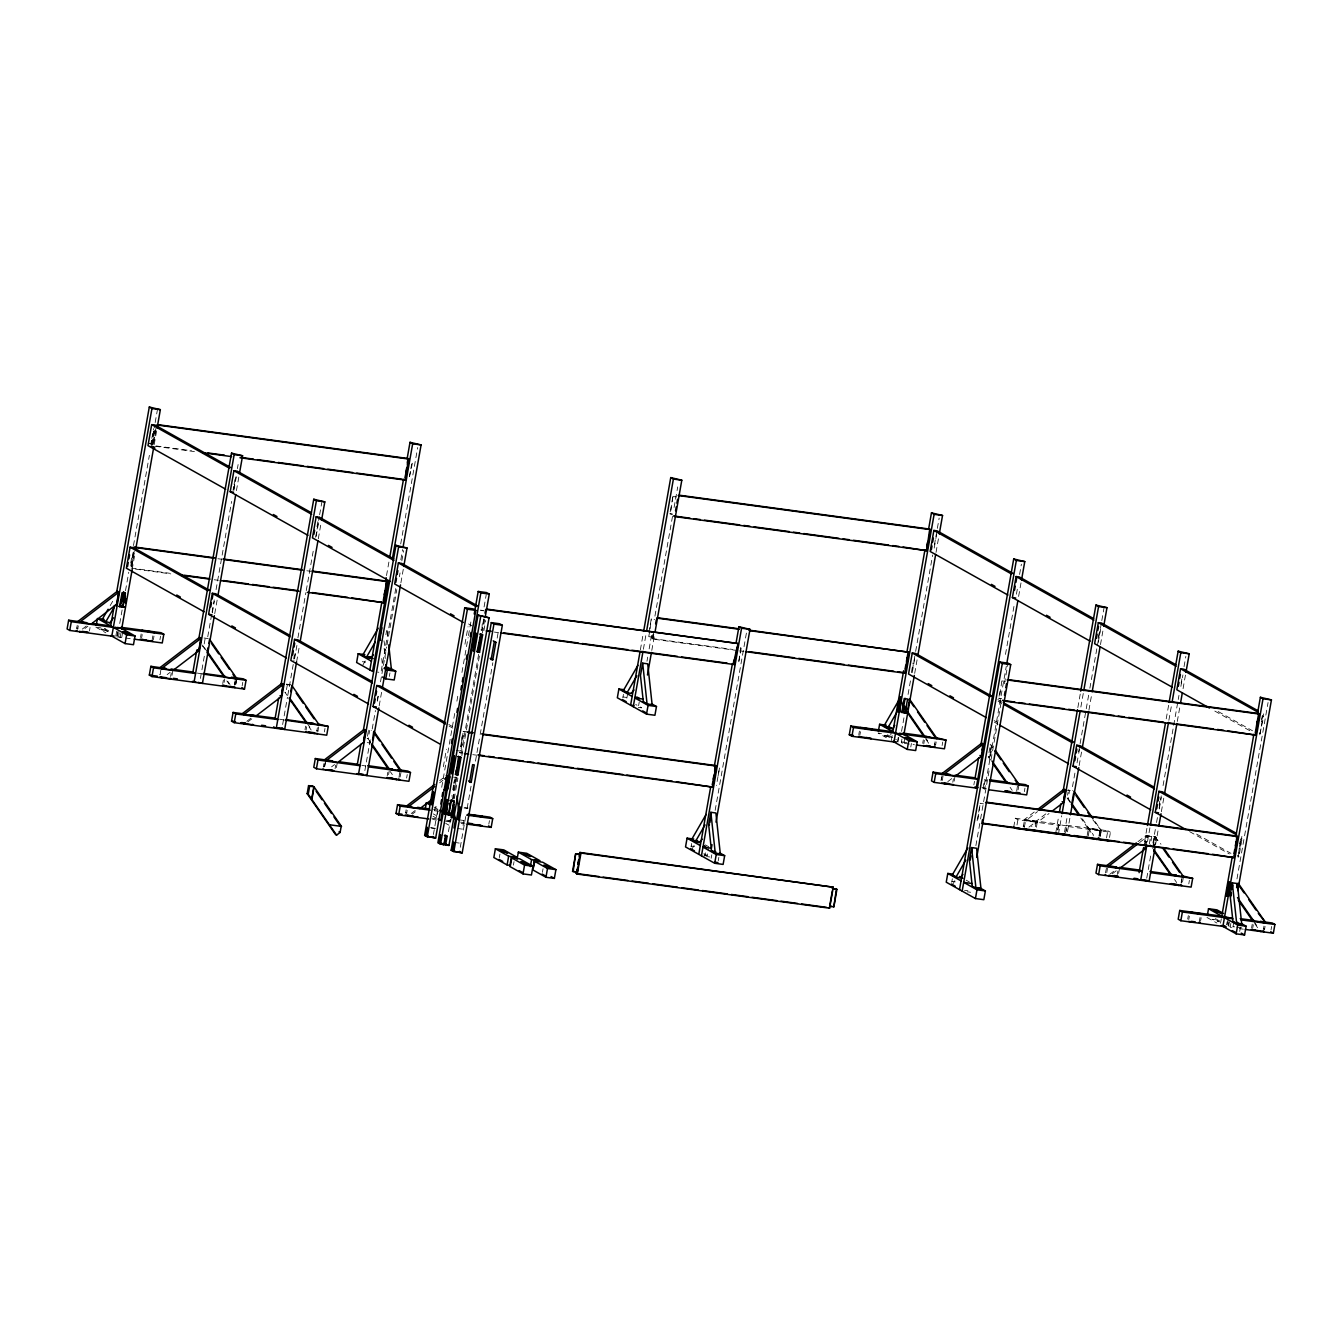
<?xml version="1.0" encoding="UTF-8"?>
<svg xmlns="http://www.w3.org/2000/svg" width="1342" height="1342" viewBox="0 0 1342 1342"><rect width="100%" height="100%" fill="white"/><g stroke="black" fill="none" stroke-linecap="round" stroke-linejoin="round"><path stroke-width="0.75" stroke-dasharray="5 3.75" d="M76.611 628.811L77.232 625.305M77.668 629.398L78.289 625.892M89.444 630.992L90.065 627.486M115.798 636.242L117.022 629.23M117.157 635.085L117.777 631.579M150.807 444.219L151.495 440.327M151.847 438.381L153.558 428.652M118.281 631.696L117.559 635.789L114.204 635.336M119.74 623.493L122.256 609.134M125.511 590.681L128.765 572.229M133.479 545.573L149.381 455.341M151.193 445.074L154.8 424.575M155.169 422.529L157.702 408.169M130.744 562.919L132.086 555.286M151.68 444.168L154.38 428.886M130.744 566.039L133.764 548.844M152.015 445.393L154.699 430.111M118.616 636.393L119.237 632.887M133.378 552.736L131.499 566.643L134.25 551.092M155.857 428.517L153.122 444.085L154.984 430.161M134.15 553.273L131.466 568.555L130.392 567.951L169.696 573.269M153.407 444.068L156.108 428.786M120.931 633.189L120.21 637.282L119.153 636.695M132.153 569.612L135.039 553.206M154.213 444.521L156.729 430.161M121.837 636.846L122.776 631.596M140.541 637.45L141.145 633.944M141.598 638.037L142.218 634.548M151.998 640.788L152.921 635.538M153.374 639.631L153.994 636.142M159.933 639.731L160.537 636.225M160.822 670.245L160.168 674.607L159.111 674.003M170.619 676.502L171.239 672.996M171.994 675.345L172.917 670.094M204.94 649.31L202.659 646.039L203.363 642.013M207.138 651.541L203.716 646.626L205.141 638.591M233.038 490.333L233.726 486.441M234.062 484.496L235.437 476.712M200.411 678.398L204.487 655.248M207.742 636.796L211.717 614.233M212.086 612.187L214.25 599.874M216.062 589.624L231.612 501.438M233.776 489.142L235.957 476.829M237.4 468.626L238.121 464.533M212.304 612.858L214.317 601.384M233.911 490.283L236.259 476.913M214.737 613.663L217.27 599.304M236.427 490.618L238.96 476.276M222.755 683.564L223.376 680.058M224.131 682.407L224.751 678.901M234.548 684.219L235.269 680.092M234.531 685.158L235.152 681.652M235.605 684.806L236.343 680.679M235.907 684.001L236.829 678.733M242.147 685.846L242.768 682.34M287.356 684.705L285.947 692.74L284.89 692.137L287.154 695.424M293.663 659.006L294.334 655.114M316.98 526.701L318.004 520.864M282.642 724.512L287.44 697.253M287.809 695.206L293.948 660.331M294.317 658.285L295.76 650.082M297.924 637.785L305.875 592.661M306.244 590.614L313.843 547.553M315.638 537.286L316.729 531.147M317.098 529.083L319.262 516.787M319.631 514.741L321.795 502.428M294.519 658.956L297.219 643.674M316.142 536.381L318.826 521.099M296.599 661.824L299.501 645.418M318.306 538.779L321.191 522.373M304.986 729.662L305.607 726.156M306.043 730.266L306.664 726.76M316.762 731.256L317.383 727.75M317.819 731.843L319.06 724.848M324.378 731.944L324.999 728.438M323.288 767.121L323.908 763.615M324.663 765.963L325.284 762.457M325.351 762.692L324.613 766.819L323.556 766.215M335.064 768.714L335.685 765.208M336.439 767.557L337.362 762.306M386.513 575.601L389.046 561.241M409.444 476.544L410.484 470.707M410.82 468.761L412.195 460.977M412.38 463.225L409.109 478.49M400.704 543.929L417.697 447.54M367.473 736.238L368.53 730.216L371.315 730.585M385.892 634.749L386.613 630.623M370.442 742.126L368.178 738.838L369.587 730.803L368.53 730.216M395.773 588.484L380.943 672.56L377.572 672.107M400.839 559.765L402.634 549.515M364.856 770.61L370.744 737.211M372.204 729.008L375.458 710.539M377.253 700.289L377.991 696.196M380.507 681.837L381.598 675.68M381.967 673.634L383.04 667.477M383.409 665.431L386.664 646.978M387.016 644.915L396.779 589.557M401.845 560.839L403.657 550.589M377.421 701.245L378.427 695.508M399.379 576.758L400.05 572.95M379.182 705.875L381.715 691.516M400.889 582.831L403.422 568.488M389.331 676.418L389.952 672.912M387.217 775.777L387.838 772.271M388.593 774.619L389.197 771.113M398.993 777.37L399.731 772.304M400.067 777.018L401.292 770.945M406.609 778.058L407.23 774.552M405.519 813.235L406.14 809.729M406.576 813.822L407.196 810.316M434.607 810.3L435.227 806.81L438.599 807.263M443.346 766.768L446.433 749.255M464.953 644.194L468.039 626.697M433.399 834.472L437.727 809.863M441.703 787.301L454.72 713.474M456.901 701.178L457.974 695.022M461.95 672.459L468.106 637.601M468.459 635.554L471.361 619.148M437.358 814.258L437.978 810.753M484.076 606.953L486.24 594.64M453.579 784.902L452.522 790.908L453.579 791.495L456.045 777.488L454.988 776.901L453.932 782.889M461.329 740.918L462.671 733.286M453.613 785.758L453.764 798.004M453.982 783.694L455.072 777.504L456.179 787.72M460.574 746.89L462.285 737.161M482.181 624.315L482.03 628.509L483.741 618.779M456.213 750.513L460.407 751.067L462.973 733.269M484.009 618.947L481.979 630.404L480.922 629.817L485.049 630.371M445.762 821.254L449.117 821.707L449.838 817.613M453.093 799.144L457.085 776.599M461.061 754.036L478.775 653.554M482.382 633.038L484.915 618.696M448.463 831.654L450.627 819.358M454.25 798.842L457.857 778.343M461.849 755.781L479.916 653.235M483.892 630.69L485.703 620.423M450.744 821.27L451.684 816.02M463.929 820.398L462.386 829.138L455.659 828.232M460.272 847.288L465.708 816.54M467.15 808.337L471.126 785.775M475.471 761.166L479.799 736.557M480.168 734.51L492.816 662.73M497.161 638.121L498.251 631.965M488.823 824.156L489.444 820.667M499.325 857.588L499.945 854.082M513.432 865.137L514.036 861.648M542.42 872.3L543.04 868.794M622.822 697.857L623.443 694.351M626.848 698.175L627.771 692.925M640.369 649.847L643.254 633.441M643.388 649.276L645.921 634.917M648.907 632.434L649.931 626.597M650.283 624.667L651.306 618.83L654.644 619.501M670.178 511.822L671.554 504.038M671.889 502.093L672.929 496.255L675.731 496.641M653.638 633.307L652.967 637.198L648.756 636.628L649.78 630.79M650.132 628.844L651.306 618.83M671.05 510.161L672.929 496.255M638.607 705.624L639.228 702.118M646.978 661.237L647.7 657.127M649.142 648.924L651.675 634.565M654.93 616.112L672.644 515.63M674.087 507.427L675.177 501.271M675.546 499.224L677.71 486.928M737.714 650.568L652.917 639.094L651.86 638.507L652.531 634.682M652.917 639.094L653.923 633.374M651.793 650.417L654.326 636.058M691.013 847.003L691.633 843.497M718.121 775.76L719.144 769.922M740.767 647.347L738.553 663.216L741.64 645.703M704.802 856.297L705.422 852.807M703.829 855.039L707.2 855.491L708.425 848.496M715.152 810.383L746.605 631.965M711.159 858.31L711.78 854.804M718.238 860.843L718.859 857.337M858.796 734.628L859.417 731.122M859.853 735.215L860.474 731.726M890.316 737.412L883.254 734.879L890.316 737.412L891.558 730.4M891.34 740.482L892.413 734.326M897.446 741.757L898.217 737.379M897.966 742.059L898.737 737.681M911.386 672.61L913.097 662.881M901.556 731.373L904.089 717.014M908.064 694.451L910.95 678.045M912.392 669.843L915.294 653.437M915.647 651.39L932.656 555.001M934.451 544.751L935.542 538.595M935.911 536.548L936.984 530.392M937.353 528.345L939.165 518.096M912.258 672.56L914.942 657.278M934.2 548.09L935.542 540.44M935.877 538.545L936.565 534.72M901.958 739.006L901.338 742.512L902.394 743.116L899.039 742.646M914.69 673.382L917.223 659.023M936.028 552.384L938.914 535.978M904.022 742.68L904.944 737.429M910.799 746.957L911.403 743.468M922.709 743.267L923.33 739.778M923.782 743.871L924.386 740.365M934.183 746.622L935.106 741.371M935.559 745.464L936.162 741.958M942.101 745.565L942.721 742.059M941.027 780.725L941.648 777.236M941.279 779.836L942.017 775.71M942.352 780.423L943.007 776.079M952.803 782.319L953.407 778.83M954.162 781.161L955.101 775.911M951.73 882.281L952.35 878.775M973.873 784.835L974.493 781.329M1005.477 654.426L1014.518 603.162M1019.584 574.46L1021.379 564.194M1016.431 594.187L1017.773 586.555M977.127 820.75L980.214 803.254L983.552 803.925M988.987 752.644L990.48 744.391M999.085 696.246L1000.109 690.409M983.032 788.324L983.954 783.074M977.999 819.106L980.214 803.254M985.112 779.87L983.569 788.626L984.625 789.213L1006.315 666.169M999.958 694.602L1001.837 680.679L1004.638 681.065M991.553 744.995L989.574 757.509L991.503 744.995M1018.612 596.452L1021.145 582.092M975.886 845.661L980.214 821.052M980.583 818.989L989.624 767.725M991.067 759.522L1001.551 700.054M1004.453 683.648L1007.708 665.196M1016.716 790.975L1017.454 785.909M1018.092 789.817L1019.014 784.567M1013.73 827.008L1015.273 818.251L1057.328 823.938L1059.979 825.431L1017.924 819.744L1015.273 818.251M1017.001 824.995L1017.924 819.744M1024.332 791.663L1024.953 788.157M1023.241 826.84L1024.6 819.744M1024.315 827.427L1025.657 820.331L1037.551 821.941L1031.528 826.571M1035.336 826.689L1036.259 821.421M1036.393 827.276L1037.316 822.025M1055.785 832.694L1058.687 816.288M1077.844 707.603L1080.377 693.244M1057.462 829.792L1058.385 824.542L1067.326 825.967L1066.404 831.218M1057.999 830.094L1058.922 824.827M1058.435 834.187L1061.69 815.735M1080.864 707.033L1083.397 692.69M1070.48 802.885L1067.075 797.97L1068.131 791.948M1070.396 801.828L1068.131 798.557L1069.54 790.522L1068.484 789.935L1072.711 790.505M1098.142 638.373L1099.165 632.535M1064.508 832.09L1067.091 817.429M1072.51 786.664L1075.412 770.258M1078.666 751.805L1079.74 745.649M1080.109 743.602L1085.896 710.79M1086.248 708.744L1089.503 690.291M1089.872 688.228L1101.447 622.604M1101.799 620.558L1104.332 606.198M1077.039 762.877L1078.381 755.227M1078.733 753.315L1079.404 749.507M1098.31 642.214L1101.01 626.932M1065.565 832.677L1066.806 825.665M1067.46 831.822L1070.111 816.859M1079.153 765.594L1081.669 751.235M1088.916 710.22L1091.801 693.814M1100.474 644.613L1103.376 628.207M1087.171 835.479L1088.412 828.484L1101.379 830.698L1094.233 820.398M1088.228 836.083L1089.469 829.071M1098.964 836.15L1100.054 829.96M1099.249 835.328L1100.172 830.077L1087.892 828.199L1080.813 818.016M1100.021 836.737L1101.111 830.547L1089.218 828.937M1100.306 835.932L1101.245 830.664L1100.172 830.077M1106.563 837.777L1107.787 830.765L1065.749 825.078L1068.4 826.571L1110.455 832.258L1109.515 837.509M1105.473 872.937L1106.462 867.922M1106.798 872.636L1107.469 868.291M1117.249 874.531L1117.869 871.042M1118.624 873.39L1119.547 868.123M1144.525 841.887L1147.058 827.528M1166.215 718.842L1168.748 704.5M1144.441 845.645L1146.269 835.328L1147.846 836.217L1146.756 842.407M1144.709 845.795L1146.521 835.479L1154.942 836.603L1152.778 848.865M1145.766 846.383L1147.595 836.066L1155.999 837.207L1154.137 847.523M1147.544 841.333L1150.06 826.974M1168.865 720.335L1171.767 703.929M1149.289 844.068L1150.715 836.032L1151.772 836.636L1150.362 844.655M1159.085 805.099L1159.773 801.208M1146.739 878.188L1150.765 855.324M1152.929 843.028L1156.183 824.575M1156.552 822.512L1157.626 816.372M1159.085 808.169L1161.249 795.856M1163.061 785.607L1177.89 701.53M1178.242 699.484L1178.964 695.374M1181.145 683.078L1181.866 678.968M1184.03 666.672L1185.842 656.406M1153.164 844.705L1154.623 836.452L1160.981 844.202M1159.27 808.974L1161.283 797.517M1180.876 686.399L1182.906 674.942M1153.063 846.919L1154.892 836.603M1154.405 847.674L1156.217 837.341M1155.579 844.521L1158.482 828.115M1161.367 811.709L1163.9 797.349M1177.286 721.476L1179.819 707.117M1183.074 688.664L1185.59 674.305M1181.178 882.248L1181.916 878.121M1181.178 883.187L1181.782 879.681M1182.537 882.029L1183.459 876.779M1188.794 883.875L1189.398 880.369M1187.704 919.052L1188.324 915.546M1188.76 919.639L1189.381 916.15M1199.161 922.39L1200.1 917.14M1200.536 921.233L1201.157 917.743M1220.549 923.162L1221.321 918.75M1239.689 843.883L1240.729 838.045L1242.055 838.784L1238.968 856.297L1237.274 856.062M1261.648 719.362L1262.336 715.471M1239.236 848.245L1238.381 856.33M1239.572 846.299L1240.947 838.515M1261.53 721.795L1262.218 717.903M1238.163 857.421L1241.87 836.402M1259.786 734.846L1263.493 713.827M1226.605 924.722L1227.125 921.803M1260.004 733.755L1263.661 716.209L1262.822 716.108M1227.142 925.024L1228.115 919.471M1228.249 925.326L1228.869 921.82M1229.373 921.937L1228.651 926.047L1234.657 926.852M1236.972 878.876L1268.073 702.52M1230.866 923.43L1230.245 926.936L1231.302 927.54L1227.947 927.07M1232.929 927.104L1233.852 921.853M1239.706 931.398L1240.31 927.892M1251.616 927.708L1252.237 924.202M1252.69 928.295L1253.294 924.789M1263.09 931.046L1264.013 925.795M1264.466 929.889L1265.07 926.383M1271.008 929.989L1271.629 926.483M110.178 605.611L113.332 600.176M362.709 665.297L365.376 660.683M691.616 849.738L694.284 845.108M952.334 884.999L955.001 880.386M82.315 629.096L89.864 623.309M84.898 628.526L87.901 626.228M167.113 674.64L170.132 672.325M246.777 721.308L251.306 717.836M247.834 721.895L252.363 718.44M331.575 766.852L334.594 764.537M439.69 780.675L442.994 778.142M439.622 782.822L442.944 780.289M411.222 813.52L418.771 807.75M412.296 814.108L415.299 811.793M947.788 781.614L952.317 778.159M1034.263 811.994L1024.332 819.593L1025.925 820.482L1037.5 811.625M1045.837 813.856L1036.225 821.203L1037.819 822.092L1049.025 813.52M1028.962 827.125L1036.494 821.354L1024.483 819.828M1137.999 841.652L1146.269 835.328M1139.576 842.541L1147.846 836.217M1109.666 874.38L1114.196 870.924M1112.25 873.827L1116.762 870.371M673.449 496.557L676.251 496.926M148.375 443.212L152.585 443.783M672.644 514.137L669.843 513.768L673.164 514.439M148.912 443.514L153.122 444.085M156.142 445.947L191.302 450.694M155.135 446.265L194.439 451.583M217.89 558.725L222.034 559.295M306.832 570.769L310.958 571.323M480.369 610.124L483.187 610.509M480.906 610.425L483.707 610.811M1002.357 680.981L1005.158 681.35M651.86 638.507L732.514 649.411M135.592 569.109L170.753 573.873M214.183 579.744L218.327 580.298M739.778 650.853L743.921 651.407M1001.551 698.561L998.75 698.192L1002.071 698.863M494.393 632.082L498.519 632.636M383.963 640.822L385.892 651.071M204.068 638.004L208.262 638.574M362.306 661.69L365.678 662.143M623.04 696.951L626.395 697.421M97.58 627.452L100.935 627.905M881.442 733.504L878.071 733.051L886.357 737.697M101.958 630.019L105.33 630.472L104.928 626.848M884.143 735.852L887.498 736.305L887.112 732.682M901.74 741.891L909.759 742.982M116.855 636.829L130.224 638.641M638.306 707.385L641.677 707.838L635.705 704.483M904.407 743.384L914.405 744.726M286.299 684.101L290.526 684.688M286.551 684.588L290.157 685.074M1065.363 789.968L1072.325 790.908M197.341 673.063L201.25 673.818M981.975 787.72L985.984 788.274M467.15 731.927L463.007 731.373L464.08 731.96L460.373 752.979L459.3 752.376L463.443 752.946M1241.216 838.666L1242.055 838.784M279.572 719.161L283.464 719.916M1025.54 820.432L1037.819 822.092M472.77 754.657L476.913 755.211M367.238 742.596L370.593 743.049L367.121 738.251L368.178 738.838M453.529 777.152L456.045 777.488M361.803 765.275L365.695 766.03M464.701 807.616L468.073 808.069M464.08 807.985L467.452 808.438M433.6 809.511L437.593 810.065M434.238 810.736L438.247 811.273M691.214 846.114L694.586 846.567M951.948 881.375L955.303 881.845M458.561 819.777L465.288 820.683M432.057 818.268L436.049 818.821M446.467 820.23L450.476 820.767M460.491 822.126L464.5 822.663M964.562 890.316L967.918 890.769M1236.653 927.137L1242.675 927.943M432.694 819.492L436.704 820.029M461.145 823.334L465.137 823.871M706.479 856.532L709.851 856.984M967.213 891.809L970.585 892.262M1239.32 928.614L1243.313 929.167M430.581 827.678L435.63 828.366M431.118 827.98L434.489 828.433M454.284 842.39L461.011 843.313M1259.249 732.984L1260.574 733.722M1218.184 711.528L1252.539 730.786M1214.829 711.075L1250.996 731.356M997.844 699.568L1001.467 701.598M998.096 701.145L1001.719 703.174M1237.643 855.559L1238.968 856.297M994.137 720.587L997.76 722.617M1196.578 834.087L1230.933 853.361M994.388 722.164L998.012 724.194M1189.599 831.604L1229.373 853.915M1067.075 797.97L1068.131 798.557M988.316 756.653L989.389 757.257M988.249 756.771L990.346 760.025M1107.787 830.765L1110.455 832.258M1101.379 830.698L1092.64 819.509M934.552 743.938L935.609 744.525M1263.459 928.362L1264.516 928.949M984.575 779.568L986.169 780.457M888.136 735.114L896.422 739.761M1215.382 918.616L1222.025 922.323M1206.978 917.475L1216.926 923.044M1023.51 825.934L1024.567 826.538M652.967 637.198L648.756 636.628M966.156 880.151L969.461 882.013M468.559 623.946L472.183 625.976M719.497 767.976L716.41 785.489M705.422 844.89L708.744 846.735M703.879 853.629L707.2 855.491M448.849 724.495L452.455 726.525M449.1 726.072L452.707 728.102M202.659 646.039L203.716 646.626M316.779 730.316L317.836 730.92M434.623 807.548L437.945 809.394M104.307 628.358L109.272 631.143M448.06 821.119L449.117 821.707M433.332 813.94L435.815 815.315M95.886 627.217L105.833 632.803M433.08 816.288L436.402 818.15M445.678 823.367L449 825.213M76.88 627.905L77.937 628.492M405.787 812.329L406.844 812.917M1253.713 921.149L1257.873 927.154M1254.736 923.564L1257.857 928.06M1154.623 836.452L1159.387 843.313M1174.569 879.547L1176.649 882.533M1082.407 818.905L1093.378 834.925M1088.161 828.35L1093.361 835.831M990.178 744.24L992.56 747.679M1010.107 787.335L1012.187 790.321M924.806 736.724L928.966 742.73M925.829 739.14L928.949 743.636M390.287 771.616L392.367 774.619M307.033 723.12L311.193 729.109M309.096 727.012L311.176 730.014M227.922 681.501L230.002 684.504M226.865 680.914L228.945 683.9M452.019 795.202L452.455 799.295M387.201 630.606L388.09 638.775M384.147 648.303L385.255 658.503M381.732 658.503L382.604 666.622M104.424 629.499L101.069 629.046L108.148 631.596L104.424 629.499M1215.516 919.756L1212.161 919.304L1219.224 921.837L1215.516 919.756"/><path stroke-width="1.5" d="M86.66 622.654L68.643 620.222L67.1 628.962L69.75 630.455L111.805 636.142L151.948 408.522L149.297 407.029L116.754 591.587M69.75 630.455L71.294 621.698L68.643 620.222M96.205 625.473L97.429 618.461L126.618 634.833L135.022 635.974L133.479 644.714L125.074 643.59L110.749 635.554L114.104 636.007M110.598 626.462L114.221 605.947M118.733 591.923L116.251 605.93L115.194 605.343M116.804 604.454L118.985 592.074L117.408 591.185L77.702 621.564L91.189 624.064L116.553 604.303M119.572 606.718L122.055 592.711L125.41 593.164L122.944 607.171L118.784 606.282L124.672 607.07M209.402 590.228L133.445 547.637L130.073 547.184L126.366 568.203L204.135 611.801M231.009 467.67L155.051 425.079L151.68 424.626L147.989 445.628L225.741 489.243M120.998 601.686L120.294 605.695L122.944 607.171M121.501 600.528L122.91 592.493M127.524 566.559L128.211 562.667M128.899 558.775L129.57 554.883M122.139 600.042L120.579 604.068L122.659 600.444L124.085 592.426M122.877 595.915L123.598 591.788M122.625 607.087L125.158 592.728M124.672 600.478L125.376 596.469M125.376 603.061L126.081 599.069M121.669 629.079L132.153 569.612M135.76 549.096L153.844 446.567M157.098 428.115L160.352 409.662L149.297 407.029M125.074 643.59L126.618 634.833M231.378 677.207L243.388 678.834L246.039 680.327L244.496 689.083L151.981 676.569L149.331 675.076L150.874 666.32L165.871 668.467M151.981 676.569L153.525 667.813L150.874 666.32M121.115 627.318L161.157 632.736L163.808 634.212L162.265 642.969L134.234 639.178M192.829 672.56L196.804 649.998M198.616 639.748L231.512 453.143L242.583 455.76L239.681 472.166M198.767 650.417L200.595 640.067M161.141 668.501L173.42 670.161L199.035 650.568L201.216 638.188L199.623 637.282L159.933 667.662L161.526 668.551L201.216 638.188M231.512 453.143L234.162 454.619L194.036 682.256L192.963 681.652M286.366 657.915L208.597 614.3L212.304 593.298L215.659 593.751L289.822 635.32M307.972 535.341L230.203 491.742L233.911 470.723L237.282 471.176L311.428 512.761M210.778 606.836L211.466 602.944M212.153 599.052L212.841 595.16M208.127 647.565L207.406 651.692L225.07 677.156L236.964 678.767L209.587 639.312L208.849 643.439M214.368 615.71L202.441 683.397L198.012 682.34M217.991 595.211L235.706 494.728M317.601 723.858L328.27 726.425L326.727 735.181L234.213 722.667L231.545 721.174L233.105 712.434L243.103 713.776M234.213 722.667L235.756 713.91L233.105 712.434M275.06 718.675L278.666 698.159M280.83 685.863L313.743 499.241L324.814 501.874L321.56 520.327M281.719 692.388L283.179 684.135M281.266 696.666L283.447 684.286L281.854 683.397L242.164 713.776L255.651 716.276L281.266 696.666L279.958 695.793M313.743 499.241L316.393 500.734L276.251 728.354L275.194 727.767M372.036 681.434L297.89 639.849L294.535 639.396L290.828 660.415L368.597 704.013M393.659 558.859L319.497 517.291L316.142 516.838L312.434 537.84L390.203 581.455M292.657 654.879L293.344 650.987M294.032 647.096L294.72 643.204M313.927 534.267L314.615 530.375M290.711 691.616L291.449 687.49M284.672 729.494L296.599 661.824M300.222 641.308L317.937 540.826M341.204 826.236L340.113 832.426L336.59 835.127L335.534 834.523L307.167 793.659L308.576 785.624L312.77 786.194M336.59 835.127L308.224 794.246L309.65 786.211L308.576 785.624M331.34 760.696L315.32 758.532L313.776 767.288L316.427 768.781L408.941 781.296L410.484 772.539L407.834 771.046L397.819 769.687M316.427 768.781L317.97 760.025L315.32 758.532M311.646 799.161L313.827 786.781L309.65 786.211M311.914 799.312L314.095 786.932L312.501 786.043M364.89 654.644L358.163 653.739L356.62 662.495L372.539 671.419L388.442 581.187M369.872 669.926L381.816 602.256M385.422 581.757L386.144 577.647M389.767 557.148L403.506 479.211M407.129 458.712L410.015 442.306L421.086 444.923L403.003 547.469M407.364 462.336L408.035 458.511L157.786 424.659M384.315 594.657L385.003 590.765M385.691 586.873L386.379 582.982L383.292 600.495M405.938 472.082L406.626 468.19M407.297 464.298L407.985 460.407M408.522 460.709L404.898 477.92M307.251 592.325L383.778 602.692L387.486 581.673L386.429 581.086L311.965 571.004M239.933 457.739L405.385 480.117L409.092 459.098L408.035 458.511M392.418 558.624L412.665 443.799L410.015 442.306M357.274 764.772L360.897 744.273M363.43 729.914L395.974 545.355L407.029 547.972L403.774 566.425M381.933 627.871L379.752 640.251L380.591 640.369M363.581 740.566L365.41 730.249M363.497 742.78L365.678 730.4L364.085 729.494L324.378 759.874L337.865 762.373L363.229 742.629M395.974 545.355L398.624 546.831L358.482 774.468L357.425 773.864L362.474 774.552M439.958 744.038L373.042 706.513L376.75 685.51L380.121 685.963L445.225 722.466M477.685 605.98L401.728 563.388L398.373 562.935L394.665 583.955L463.393 622.487M374.535 702.94L375.223 699.048M375.911 695.156L376.599 691.264M395.806 582.311L396.494 578.419M397.182 574.527L397.869 570.635M372.573 739.778L373.764 731.373M378.83 707.922L366.903 775.609L365.829 775.005M382.436 687.423L400.52 584.894M390.774 668.45L395.756 671.235L394.212 679.991L385.791 678.851L387.335 670.094L384.03 668.249M428.702 818.939L398.658 814.879L396.007 813.403L397.551 804.646L411.575 806.542M398.658 814.879L400.201 806.123L397.551 804.646M425.414 808.152L426.337 802.885L431.386 803.573M424.626 835.378L464.751 607.758L473.172 608.899L475.823 610.375L435.68 838.012L426.219 836.284L427.226 827.226L425.682 835.982L424.626 835.378L427.981 835.831M427.276 836.871L467.402 609.234L464.751 607.758M440.797 804.009L441.518 799.916M442.038 796.527L442.759 792.417M451.432 743.216L452.17 739.106M456.867 712.451L457.588 708.341M460.843 689.889L461.564 685.796M462.285 681.686L463.007 677.593M466.261 659.123L466.982 655.03M470.237 636.578L470.958 632.468M474.212 614.015L478.205 591.453L486.609 592.594L489.26 594.087L485.284 616.632M445.863 786.362L445.158 790.354L444.101 789.767L446.634 790.102M446.55 782.537L447.289 778.36M446.316 775.609L447.892 776.498L445.46 788.727M478.205 591.453L480.855 592.946L440.713 820.566L439.656 819.979M478.02 615.19L437.878 842.826L443.9 844.755L445.527 835.345L447.121 836.234L445.578 844.99L448.949 845.443L489.075 617.823L478.02 615.19L489.075 617.823M447.842 789.197L450.023 776.817M443.934 813.504L446.4 799.497L447.456 800.084L444.99 814.091L443.934 813.504L446.45 813.839L447.423 803.388M438.951 843.413L440.495 834.657L439.471 843.715L443.9 844.755M440.528 844.303L480.671 616.683M452.288 800.285L454.133 801.325L451.667 815.332L448.312 814.879L450.778 800.872L449.973 800.436L453.344 800.889M456.179 770.056L456.028 774.25L458.578 756.435M451.482 799.849L449.016 813.856L451.667 815.332M458.008 756.469L461.011 757.442L457.924 774.955L456.246 774.72L459.333 757.207L458.276 756.62L459.115 756.737M479.547 652.38L478.222 651.642L481.308 634.129L482.634 634.867L479.547 652.38L477.869 652.162L480.956 634.649L479.882 634.045L480.721 634.162L477.115 651.373M457.924 774.955L456.599 774.2L459.685 756.703M485.016 613.21L485.687 609.385L737.999 643.523L734.292 664.542L500.6 632.921M450.996 817.295L453.881 800.889M454.804 807.23L453.395 815.231L452.338 814.644L454.099 804.63M453.982 828.014L455.525 819.257L452.204 817.395M451.147 850.258L491.289 622.621L499.694 623.762L502.344 625.255L462.202 852.875L452.74 851.147L453.747 842.105L452.204 850.845L451.147 850.258L454.502 850.711M453.797 851.751L493.94 624.114L491.289 622.621M471.193 782.386L474.28 764.873L472.602 764.655L469.515 782.168L471.193 782.386L468.543 780.893M495.886 642.315L494.208 642.08L491.122 659.593L492.799 659.811L495.886 642.315L493.235 640.822M467.15 824.156L491.172 827.393L492.715 818.637L490.065 817.161L468.039 814.175M495.383 848.765L493.839 857.521L507.108 864.953L510.463 865.405L512.007 856.649L508.652 856.196L495.383 848.765L503.787 849.889L517.056 857.337L513.684 856.884L516.335 858.36L519.706 858.813L532.975 866.261L531.432 875.018L523.011 873.877L509.759 866.446L511.302 857.689L514.657 858.142L512.007 856.649M507.108 864.953L508.652 856.196M517.089 859.165L518.331 852.153L526.735 853.294L540.004 860.725L531.583 859.601L518.331 852.153M523.011 873.877L524.554 865.12L511.302 857.689M530.358 866.596L531.583 859.601M534.233 861.078L532.69 869.834L545.959 877.265L554.363 878.406L555.907 869.65L542.654 862.218L534.233 861.078L547.502 868.509L555.907 869.65M533.713 867.049L534.955 860.054M545.959 877.265L547.502 868.509M572.581 871.31L575.668 853.797L579.878 854.368L577.312 872.166L572.581 871.31L577.312 872.166M573.118 871.595L575.668 853.797M579.241 856.28L579.912 852.455L833.298 887.196L829.591 908.198L577.278 874.061L576.221 873.474L576.892 869.65M577.899 863.929L578.57 860.105M576.792 871.864L577.479 867.972M578.167 864.097L578.838 860.205M577.278 874.061L580.985 853.059L579.912 852.455M623.929 689.704L618.88 689.016L617.337 697.773L646.525 714.129L654.93 715.269L656.473 706.513L651.507 703.728M640 651.893L630.606 705.204L633.978 705.657M643.623 631.377L670.748 477.584L681.803 480.201L655.047 631.965M633.256 706.697L643.019 651.323M646.643 630.824L673.399 479.06L670.748 477.584M642.667 663.149L640.47 675.529L643.338 701.9L647.079 703.996L652.128 704.684L647.7 663.837L642.667 663.149L647.079 703.996M655.617 623.812L656.288 620.004M675.546 510.799L676.217 506.974M676.888 503.166L677.559 499.341M647.448 675.026L651.44 652.464M646.525 714.129L648.069 705.372L634.8 697.941L643.221 699.081M693.797 839.086L687.07 838.163L685.527 846.919L714.699 863.275L723.12 864.416L724.663 855.659L719.681 852.875M698.779 854.351L710.723 786.68M714.33 766.181L732.413 663.636M736.037 643.137L738.922 626.731L749.993 629.348L715.991 822.126M714.649 769.318L715.336 765.51L481.627 733.889M733.906 660.13L733.235 663.955L734.292 664.542M713.223 779.081L713.91 775.19M714.598 771.298L715.286 767.406M715.823 767.708L712.199 784.919M737.077 647.079L733.806 662.344M478.977 755.496L712.686 787.117L716.393 766.097L715.336 765.51M701.447 855.844L741.572 628.224L738.922 626.731M708.66 824.676L710.841 812.296L715.89 812.984L720.302 853.831L715.269 853.143L711.512 851.046L708.66 824.676L709.499 824.793M709.868 822.73L710.606 818.536M711.294 848.781L712.015 844.672M714.699 863.275L716.242 854.535L702.99 847.087L711.394 848.228M928.58 529.268L931.465 512.862L934.116 514.338L893.99 741.975L851.935 736.288L849.285 734.795L850.828 726.039L892.883 731.726M851.935 736.288L853.478 727.532L850.828 726.039M832.191 888.505L836.922 889.36L833.835 906.873L829.641 906.303L832.375 890.736M836.402 889.075L833.835 906.873M878.373 731.289L879.614 724.294L886.341 725.2M892.782 732.279L903.636 670.765M906.89 652.296L924.957 549.767M897.379 711.159L899.845 697.152L900.901 697.756L898.435 711.763L897.379 711.159L899.895 711.512L901.22 699.048M905.095 669.088L905.766 665.196M906.454 661.304L907.142 657.412M926.701 546.529L927.389 542.638M900.734 696.934L898.553 709.314L899.392 709.432M905.28 671.336L907.829 653.52M926.886 548.761L929.452 530.962M748.635 630.086L908.937 652.229L905.229 673.231L745.984 651.692M674.523 516.536L926.836 550.673L930.543 529.654L929.486 529.067L679.237 495.198M909.322 698.88L936.968 738.486L923.481 735.986L902.663 705.758L903.367 701.749M901.757 712.552L904.223 698.545L907.595 698.997L905.129 713.005L900.968 712.099L906.856 712.887L903.267 711.965M991.57 696.062L915.613 653.47L912.258 653.017L908.551 674.019L986.32 717.635M1013.193 573.487L937.236 530.895L933.864 530.442L930.157 551.461L1007.926 595.06M903.183 707.502L902.461 711.512L905.129 713.005M906.001 709.633L903.72 706.345L905.145 698.326M931.314 549.817L932.002 545.926M932.69 542.034L933.378 538.142M904.81 712.904L905.531 708.811M905.783 712.3L906.487 708.291M907.762 709.348L909.591 699.031M903.837 734.913L914.321 675.429M917.945 654.93L935.659 554.447M939.283 533.931L942.537 515.479L931.465 512.862M902.344 733.453L917.207 741.79L915.663 750.547L907.242 749.406L908.786 740.65L879.614 724.294M950.035 774.569L933.059 772.136L931.516 780.893L934.166 782.386L976.221 788.073L1016.347 560.453L1013.696 558.96L980.784 745.582M934.166 782.386L935.709 773.629L933.059 772.136M935.324 737.479L945.993 740.046L944.449 748.802L916.418 745.011M952.837 874.128L947.788 873.441L946.244 882.197L975.433 898.553L983.837 899.694L985.38 890.937L980.415 888.152M975.013 778.394L978.62 757.878M982.042 750.044L982.78 745.9M981.22 756.385L983.401 744.005L981.807 743.116L942.118 773.495L955.605 775.995L981.22 756.385L979.912 755.512M959.513 889.629L999.656 662.009L1008.06 663.149L1010.711 664.625L976.724 857.404M1090.157 641.157L1012.388 597.559L1016.095 576.54L1019.45 577.01L1093.613 618.578M1014.569 590.094L1015.257 586.202M1015.944 582.311L1016.632 578.419M962.164 891.122L1002.306 663.485L999.656 662.009M971.574 847.574L969.377 859.954L972.245 886.324L975.986 888.421L981.036 889.109L976.607 848.261L971.574 847.574L975.986 888.421M970.232 860.071L970.971 855.861M971.675 851.818L972.413 847.691M1006.685 664.122L1017.89 600.545M1021.514 580.046L1024.768 561.593L1013.696 558.96M982.495 819.71L981.824 823.518L1234.137 857.655L1237.844 836.653L1236.787 836.049L986.538 802.197M1004.437 695.223L1005.124 691.398M1005.795 687.59L1006.466 683.766M975.433 898.553L976.976 889.796L963.707 882.365L972.128 883.506M1015.558 783.309L1025.573 784.667L1028.224 786.144L1026.68 794.9L988.635 789.75M1059.408 812.195L1060.851 803.992M1063.015 791.679L1077.475 709.65M1080.729 691.197L1095.928 605.074L1106.982 607.691L1103.728 626.144M1063.904 798.222L1065.363 789.968M1052.229 811.071L1063.451 802.499L1065.632 790.102L1064.038 789.213L1037.567 809.478M1062.059 813.671L1080.142 711.143M1083.749 690.627L1098.578 606.55L1095.928 605.074M1150.765 809.847L1072.996 766.232L1076.703 745.229L1080.075 745.682L1154.221 787.251M1175.827 664.693L1101.681 623.107L1098.326 622.654L1094.619 643.674L1172.388 687.272M1074.841 760.713L1075.529 756.821M1076.217 752.929L1076.905 749.037M1096.448 638.138L1097.135 634.246M1097.823 630.354L1098.511 626.462M1080.058 815.5L1071.805 803.623L1073.634 793.307M1070.463 814.812L1078.783 767.641M1082.407 747.142L1088.547 712.283M1092.17 691.767L1100.121 646.659M1107.519 865.707L1097.504 864.365L1095.961 873.105L1098.612 874.598L1191.126 887.112L1192.669 878.356L1182.017 875.789L1183.594 876.796L1163.363 847.641M1098.612 874.598L1100.155 865.842L1097.504 864.365M1139.106 872.652L1143.434 848.043M1147.41 825.481L1165.493 722.952M1169.117 702.436L1178.159 651.172L1189.213 653.806L1185.959 672.258M1136.339 842.927L1106.563 865.707L1120.05 868.207L1145.665 848.597L1146.403 844.47M1146.806 845.426L1140.666 880.285L1139.61 879.698L1146.336 880.604M1150.429 824.927L1168.513 722.382M1172.12 701.883L1180.809 652.665L1178.159 651.172M1185.976 829.574L1155.227 812.346L1158.934 791.327L1162.306 791.78L1236.452 833.365M1258.058 710.79L1183.912 669.222L1180.541 668.769L1176.85 689.771L1209.394 708.022M1156.72 808.756L1157.408 804.865M1158.096 800.973L1158.783 797.081M1178.343 686.198L1179.014 682.306M1179.702 678.415L1180.39 674.523M1155.227 846.567L1149.071 881.426L1148.014 880.838M1158.834 826.051L1161.015 813.755M1164.621 793.239L1176.917 723.523M1180.541 703.023L1182.336 692.757M1225.145 916.603L1179.735 910.463L1178.192 919.22L1180.843 920.713L1226.253 926.852M1180.843 920.713L1182.386 911.956L1179.735 910.463M1207.599 913.969L1208.521 908.719L1216.926 909.859L1223.568 913.567M1221.69 916.703L1232.174 857.236M1235.797 836.72L1253.864 734.191M1257.488 713.692L1260.373 697.286L1271.444 699.903L1237.81 890.618M1226.286 895.584L1228.752 881.577L1229.809 882.18L1227.343 896.188L1226.286 895.584L1228.802 895.936L1229.775 885.485M1234.003 853.512L1234.674 849.62M1235.361 845.728L1236.049 841.837M1256.632 725.116L1257.32 721.224M1234.187 855.76L1236.737 837.962M1003.43 700.96L1255.743 735.097L1259.45 714.078L1258.393 713.491L1008.144 679.622M1222.898 926.399L1263.023 698.763L1260.373 697.286M1230.111 895.231L1232.292 882.851L1237.341 883.539L1241.769 924.37L1236.72 923.699L1232.963 921.585L1230.111 895.231L1230.949 895.349M1230.664 896.976L1231.369 892.967M1232.04 889.159L1232.778 884.965M1236.619 887.666L1237.341 883.539M1241.132 923.43L1246.114 926.215L1244.571 934.971L1236.15 933.831L1237.693 925.074L1208.521 908.719M1245.326 929.436L1273.357 933.227L1274.9 924.47L1272.25 922.977L1260.239 921.35M109.692 622.839L101.824 620.088L108.098 609.234M105.565 622.202L114.406 606.886M113.567 617.773L109.776 622.772M362.558 655.382L367.154 657.597L362.558 655.382L378.243 628.207M366.316 657.479L375.156 642.181M367.054 657.647L370.409 658.1L367.943 656.724L371.365 658.167L373.328 654.762M624.064 690.845L627.888 692.875L623.292 690.66L637.936 665.297M627.033 692.757L636.863 675.747M634.045 690.04L631.243 693.328M692.237 839.991L696.062 842.021L691.466 839.807L706.11 814.443M695.223 841.904L705.036 824.911M699.417 842.474L702.235 839.186M884.797 726.123L888.589 728.136L883.992 725.921L899.694 698.746M887.75 728.018L897.563 711.025M904.843 706.278L902.763 709.884L903.602 710.002M894.762 725.301L892.799 728.706L888.203 726.492L891.876 728.656L888.505 728.203M954.212 875.957L956.779 877.299L952.199 875.085L967.884 847.909M955.94 877.182L965.77 860.172M962.952 874.464L960.151 877.752M79.295 622.453L118.985 592.074M243.741 714.665L283.447 684.286M325.972 760.763L365.678 730.4M434.724 784.466L406.609 805.988L408.203 806.877L434.674 786.63M444.588 779.031L447.892 776.498M407.817 806.827L420.096 808.488L431.302 799.916M943.694 774.384L983.401 744.005M1039.161 810.367L1065.632 790.102M1098.846 837.643L1096.498 839.438L1095.441 838.834M1108.157 866.596L1137.932 843.816M151.948 408.522L160.352 409.662M412.665 443.799L421.086 444.923M673.399 479.06L681.803 480.201M934.116 514.338L942.537 515.479M156.779 424.961L409.092 459.098M678.23 495.517L930.543 529.654M234.162 454.619L242.583 455.76M1016.347 560.453L1024.768 561.593M207.859 452.942L224.399 455.173M240.939 457.421L253.353 459.098M257.496 459.652L274.036 461.9M278.163 462.453L302.99 465.808M307.117 466.379L323.674 468.61M327.8 469.163L352.627 472.518M356.754 473.089L402.264 479.245M673.466 515.932L690.006 518.18M694.149 518.733L700.356 519.572M704.483 520.126L739.643 524.89M743.787 525.443L749.993 526.282M754.12 526.852L789.281 531.6M793.424 532.17L799.631 533.009M803.757 533.562L838.918 538.327M843.061 538.88L849.268 539.719M853.395 540.272L888.555 545.037M892.698 545.59L898.888 546.429M903.032 546.999L926.836 550.673M202.709 452.69L231.663 456.615M316.393 500.734L324.814 501.874M1098.578 606.55L1106.982 607.691M230.203 491.742L233.575 492.195M1012.388 597.559L1015.76 598.012M398.624 546.831L407.029 547.972M1180.809 652.665L1189.213 653.806M480.855 592.946L489.26 594.087M741.572 628.224L749.993 629.348M1002.306 663.485L1010.711 664.625M1263.023 698.763L1271.444 699.903M134.099 546.949L214.77 557.853M223.04 558.977L301.631 569.612M657.63 617.773L738.285 628.677M135.173 547.536L213.764 558.171M224.097 559.564L302.688 570.199M313.022 571.608L387.486 581.673M656.624 618.092L739.341 629.281M749.692 630.673L908.937 652.229M486.693 609.083L737.999 643.523M1007.137 679.941L1259.45 714.078M467.402 609.234L475.823 610.375M184.173 575.232L208.983 578.587M223.46 580.549L248.287 583.904M252.43 584.458L268.97 586.706M273.097 587.259L297.924 590.614M312.401 592.577L347.561 597.341M351.688 597.895L383.778 602.692M749.054 651.658L794.565 657.815M798.691 658.368L844.202 664.525M848.329 665.078L893.822 671.235M897.966 671.805L904.173 672.644M181.103 575.265L210.057 579.174M220.39 580.583L298.981 591.218M493.94 624.114L502.344 625.255M487.129 630.656L491.256 631.21M503.669 632.887L528.48 636.242M532.623 636.813L578.117 642.969M582.26 643.523L627.754 649.679M631.897 650.233L677.391 656.389M681.535 656.959L727.029 663.116M1002.373 700.356L1014.787 702.034M1018.913 702.604L1025.12 703.443M1029.264 703.996L1064.424 708.761M1068.551 709.314L1074.757 710.153M1078.901 710.706L1114.061 715.471M1118.188 716.024L1124.395 716.863M1128.538 717.433L1163.699 722.181M1167.825 722.751L1174.032 723.59M1178.175 724.143L1213.319 728.907M1217.462 729.461L1223.669 730.3M1227.796 730.853L1255.743 735.097M486.123 630.958L490.249 631.528M480.956 634.649L482.634 634.867M208.597 614.3L211.952 614.753M478.222 651.642L476.796 651.558L477.869 652.162M121.082 606.131L123.615 606.483M99.123 618.696L104.156 619.383M101.824 620.088L102.663 620.205M623.292 690.66L624.131 690.761M883.992 725.921L884.848 726.039M627.771 692.925L631.143 693.378M92.682 623.46L110.698 625.909M903.283 733.135L923.313 735.852M77.853 621.799L85.905 622.789M925.728 736.406L929.838 737.06M83.003 622.839L86.962 623.376M120.696 627.939L117.341 627.486L118.398 628.073M902.881 733.755L899.509 733.302L900.583 733.889M71.294 621.698L163.808 634.212M853.478 727.532L945.993 740.046M643.338 701.9L647.934 704.231M388.744 644.898L391.394 669.406L386.362 668.719L385.909 664.642M387.335 670.094L395.756 671.235M648.069 705.372L656.473 706.513M908.786 740.65L917.207 741.79M849.285 734.795L853.294 735.332M82.198 631.344L88.086 632.149M142.185 639.463L146.11 640M866.345 737.446L871.327 738.57L858.494 736.372M926.332 745.548L930.258 746.085M896.288 741.824L892.933 741.371L907.242 749.406M87.18 632.468L79.329 631.411L80.369 631.998M923.464 745.615L935.24 747.209L934.183 746.622M1072.996 766.232L1076.368 766.685M170.904 669.037L192.929 672.007L195.58 673.499L153.525 667.813M203.33 673.416L225.372 676.402M955.085 775.122L975.097 777.84L977.764 779.316L935.709 773.629M989.524 779.786L1007.54 782.218M162.046 668.165L166.14 668.618M946.177 774.267L950.304 774.703M161.258 668.417L165.217 668.953M230.757 677.811L236.695 678.616M945.422 774.502L949.381 775.039M1014.921 783.896L1018.88 784.433M1006.181 782.369L1019.148 784.584L995.328 750.279M246.039 680.327L202.927 674.036M990.178 780.994L1028.224 786.144M149.331 675.076L157.333 676.167M173.353 678.331L177.362 678.867M1005.997 790.975L1010.006 791.512M1016.011 792.334L1020.021 792.87M160.503 676.922L166.391 677.727M192.443 681.367L195.798 681.82M226.379 685.846L222.453 685.309L235.286 687.49L230.304 686.366M944.634 783.007L948.559 783.543M974.627 787.184L977.982 787.637M1010.526 791.931L1004.638 791.126L1017.471 793.323L1016.414 792.719M159.597 677.257L171.373 678.851L170.3 678.247M941.782 783.074L953.541 784.667M373.042 706.513L376.414 706.966M1155.227 812.346L1158.599 812.799M467.15 731.927L473.357 732.766M468.207 732.531L472.35 733.084M482.684 734.477L716.393 766.097M985.531 802.516L1237.844 836.653M250.082 714.85L275.144 718.121L277.811 719.597L235.756 713.91M285.561 719.53L313.642 723.439M250.149 715.068L254.057 715.387M309.935 723.053L314.078 723.724M249.427 715.32L253.403 715.856M309.012 723.388L312.988 723.925M306.228 722.667L319.195 724.865L291.801 685.41M328.27 726.425L285.158 720.151M231.545 721.174L235.555 721.728M241.56 722.533L245.569 723.086M261.589 725.25L265.599 725.787M244.68 723.304L240.755 722.768L253.588 724.948L252.531 724.361M278.029 727.918L283.078 728.605L282.021 728.001M308.61 731.944L314.498 732.749M477.92 754.892L484.127 755.731M488.253 756.301L494.46 757.14M498.603 757.693L523.414 761.048M527.557 761.619L533.764 762.457M537.89 763.011L573.051 767.775M577.194 768.329L622.688 774.485M626.831 775.039L672.325 781.195M676.469 781.765L712.686 787.117M982.83 823.216L1020.054 828.249M1069.691 834.959L1022.939 828.584L1023.996 829.188M1073.835 835.512L1119.329 841.669M1123.472 842.239L1168.966 848.396M1173.093 848.949L1208.253 853.713M1212.396 854.267L1234.137 857.655M276.888 727.985L283.615 728.907M1060.75 834.036L1066.856 835.328M305.741 732.011L317.517 733.604M464.5 753.533L468.643 754.087M459.333 757.207L461.011 757.442M455.76 774.099L456.599 774.2M339.358 761.786L357.375 764.219L360.025 765.712L317.97 760.025M367.792 765.628L391.898 769.016M1111.528 866.261L1116.477 867.049M1119.53 867.335L1139.559 870.052L1142.21 871.528L1100.155 865.842M1149.977 871.461L1176.062 875.101M324.647 760.025L332.581 761.099M392.367 769.302L387.939 768.48L371.432 744.709M1112.602 866.731L1116.745 867.184M1172.371 874.716L1176.515 875.387M389.264 769.218L393.223 769.754M397.198 770.291L401.157 770.828M1111.864 866.982L1115.823 867.519M1171.449 875.051L1175.407 875.588M388.459 768.765L401.426 770.979L374.032 731.524M1170.627 874.581L1183.594 876.796M368.446 766.852L410.484 772.539M1150.614 872.669L1192.669 878.356M1113.977 875.554L1117.987 876.091M1134.007 878.255L1138.016 878.809M328.874 769.671L332.799 770.207M356.888 773.579L363.615 774.485M388.861 777.79L392.787 778.31M1113.021 875.756L1116.947 876.292M1140.75 879.631L1147.477 880.537M1171.046 883.606L1176.934 884.412M333.856 770.794L326.005 769.738L327.045 770.308M1108.19 875.554L1118.003 876.88M1170.14 883.942L1181.916 885.535L1180.859 884.932M450.778 800.872L454.133 801.325M691.466 839.807L692.304 839.924M952.199 875.085L953.038 875.185M695.961 842.071L699.316 842.541L695.609 840.444M956.678 877.349L960.05 877.802M417.58 807.347L429.591 808.974M442.961 810.786L439.606 810.333L442.256 811.809M705.372 846.282L703.694 846.064L706.345 847.54M1240.209 918.649L1254.233 920.545M406.76 806.223L410.837 806.676M1260.591 921.635L1265.691 922.877L1261.648 922.222M407.934 806.727L411.893 807.263M1222.847 916.754L1231.788 918.18M1238.247 900.046L1252.388 920.411L1265.875 922.91L1238.23 883.304M400.201 806.123L430.245 810.199M447.305 812.497L450.66 812.95M466.68 815.114L492.715 818.637M1182.386 911.956L1232.845 918.784L1231.251 917.878M1240.864 919.857L1274.9 924.47M449.822 814.292L452.338 814.644M453.395 815.231L447.507 814.443L448.312 814.879M711.512 851.046L715.772 851.751M972.245 886.324L976.842 888.656M1232.963 921.585L1237.576 923.933M716.242 854.535L724.663 855.659M976.976 889.796L985.38 890.937M1237.693 925.074L1246.114 926.215M396.007 813.403L402.013 814.208M468.492 823.2L472.501 823.736M407.18 815.248L413.068 816.037M476.98 824.693L480.906 825.213M1191.327 921.333L1195.236 921.87M1221.304 925.51L1224.659 925.963L1223.602 925.359M1255.24 929.989L1251.314 929.452L1264.147 931.633L1263.09 931.046M1225.196 926.248L1221.824 925.795L1236.15 933.831M481.963 825.816L469.13 823.619M1188.458 921.4L1194.346 922.189M714.565 862.134L717.936 862.587M580.985 853.059L833.298 887.196M447.121 836.234L444.387 835.412L446.064 835.647L444.521 844.403L445.578 844.99M576.204 854.082L580.398 854.653M832.728 888.79L836.922 889.36M426.219 836.284L435.68 838.012M314.095 786.932L341.472 826.387L329.578 824.776M446.299 843.95L442.927 843.497L443.984 844.101M452.74 851.147L462.202 852.875M831.906 906.387L829.641 906.303M524.554 865.12L532.975 866.261M576.221 873.474L598.968 876.544M603.095 877.114L627.922 880.469M632.048 881.023L648.605 883.271M652.732 883.824L677.559 887.179M681.686 887.75L698.243 889.981M702.369 890.534L727.196 893.906M731.323 894.46L747.863 896.691M752.006 897.261L776.833 900.616M780.96 901.17L797.5 903.418M801.644 903.971L826.454 907.326M933.864 530.442L1011.633 574.04M1016.095 576.54L1093.864 620.155M1098.326 622.654L1176.078 666.253M1180.541 668.769L1258.31 712.367M1258.343 715.387L1255.256 732.9M991.403 584.357L995.009 586.387M1046.492 615.257L1050.115 617.286M1003.279 702.621L1073.801 742.16M912.258 653.017L990.027 696.615M1003.531 704.181L1072.241 742.73M1076.703 745.229L1154.472 788.828M1158.934 791.327L1236.703 834.942M928.194 683.598L931.801 685.628M949.901 695.777L953.508 697.806M1127.012 795.085L1130.618 797.114M999.824 725.2L1068.551 763.732M902.663 705.758L903.72 706.345M1153.768 849.587L1171.7 875.185M1062.143 801.627L1063.451 802.499M1145.431 848.329L1144.072 847.708M935.642 737.748L936.968 738.486L935.726 737.865M1265.875 922.91L1258.326 913.449M1017.957 783.963L1019.014 784.567L1015.173 780.272M1182.403 876.175L1183.459 876.779M1005.93 782.235L992.694 763.413M1170.375 874.447L1153.617 850.543M1106.244 839.522L1108.895 841.015L1016.38 828.5L1013.73 827.008M1270.706 931.734L1273.357 933.227M931.029 746.622L932.086 747.226M1013.21 792.736L1014.267 793.323M1177.672 884.948L1178.729 885.535M1259.937 931.063L1260.994 931.65M1086.869 837.24L1087.926 837.827M1237.223 922.306L1240.931 924.386M1227.896 917.425L1229.49 918.331M1226.202 917.207L1227.796 918.096M1064.189 833.835L1065.263 834.422M1241.249 933.109L1244.571 934.971M1232.308 930.61L1236.032 932.69M975.148 787.486L976.221 788.073M1055.785 832.694L1056.842 833.298M1057.379 833.583L1058.435 834.187M1034.716 830.178L1035.772 830.782M1199.161 922.39L1200.234 922.994M404.328 479.513L405.385 480.117M943.711 783.325L944.768 783.929M1025.942 829.44L1026.999 830.027M1108.173 875.538L1109.23 876.141M1105.171 874.699L1106.227 875.286M959.513 876.443L962.835 878.305M978.536 887.699L981.036 889.109M977.697 887.582L980.197 888.991L977.731 887.716M151.68 424.626L229.448 468.224M233.911 470.723L311.68 514.322M316.142 516.838L393.911 560.436M398.373 562.935L476.125 606.534M637.198 697.135L639.849 698.628M635.521 696.901L638.171 698.394M618.88 689.016L632.149 696.448M947.788 873.441L961.057 880.872M622.52 699.601L626.228 701.681M642.684 710.908L646.391 712.988M951.428 884.026L955.135 886.106M151.344 446.081L154.967 448.111M273.365 514.506L276.972 516.536M328.454 545.389L332.078 547.419M450.476 613.814L454.082 615.844M490.149 658.335L492.799 659.811M828.534 907.611L829.591 908.198M369.889 656.741L373.21 658.603M368.865 656.758L371.365 658.167M387.653 667.293L391.394 669.406M696.515 840.495L700.272 842.591M386.865 667.326L390.572 669.406M384.701 667.427L387.217 668.953M712.35 851.163L716.108 853.378M358.163 653.739L371.415 661.187M687.07 838.163L700.323 845.611M690.694 848.748L694.418 850.828M382.487 677.005L385.791 678.851M130.073 547.184L207.842 590.799M212.304 593.298L290.073 636.896M294.535 639.396L372.288 683.011M376.75 685.51L445.477 724.043M176.758 595.026L180.365 597.056M231.847 625.909L235.471 627.939M353.869 694.334L357.492 696.364M408.975 725.234L412.581 727.247M455.19 774.133L456.246 774.72M289.352 697.655L307.301 723.254M197.727 649.696L199.035 650.568M235.638 678.029L236.964 678.767M317.601 723.975L319.195 724.865M399.832 770.09L401.426 770.979M223.745 676.418L206.987 652.497M223.997 676.553L225.07 677.156M305.976 722.516L289.218 698.612M241.845 687.59L244.496 689.083M488.522 825.917L491.172 827.393M151.998 640.788L153.055 641.392L140.222 639.195M398.675 779.115L399.748 779.702L386.899 777.521M231.025 686.903L232.099 687.507M313.256 733.017L314.313 733.604M395.487 779.115L396.544 779.719M120.176 627.637L135.022 635.974M115.647 627.251L116.72 627.855M452.791 816.372L455.29 817.781L453.999 813.587M102.613 620.289L106.32 622.386M452.908 816.724L455.391 818.1M426.337 802.885L429.658 804.747M551.059 876.544L554.363 878.406M542.118 874.045L545.825 876.125M171.86 669.49L172.917 670.094M418.536 807.817L419.593 808.404M273.6 726.878L274.674 727.465M438.062 819.09L439.119 819.677M499.006 859.35L502.73 861.43M519.169 870.639L522.894 872.736M416.993 816.573L418.05 817.161L405.217 814.98M161.526 677.509L162.6 678.096M243.758 723.606L244.814 724.21M408.22 815.819L409.276 816.422M76.309 630.555L77.366 631.143M322.986 768.865L324.043 769.469M433.03 836.519L434.087 837.123M447.892 844.856L448.949 845.443M459.551 851.398L460.608 851.985M441.25 843.279L442.306 843.866M307.167 793.659L308.224 794.246M340.147 825.649L341.472 826.387M339.056 831.839L340.113 832.426M1239.287 886.005L1244.051 892.866M1248.815 899.727L1255.944 910.01M1237.492 897.546L1253.982 921.3M1162.96 848.463L1168.916 857.035M1172.489 862.185L1179.635 872.485M1073.986 791.243L1093.042 818.687M1075.965 795.487L1084.302 807.498M1087.876 812.648L1090.258 816.087M1071.386 804.428L1078.465 814.611M994.942 751.101L1000.88 759.689M1003.262 763.112L1009.218 771.684M991.939 760.914L1007.255 782.973M909.188 699.853L913.952 706.714M917.525 711.864L924.655 722.164M927.037 725.586L935.374 737.597M907.393 711.411L925.074 736.875M373.63 732.346L379.585 740.918M381.967 744.357L391.495 758.079M393.877 761.501L398.641 768.362M371.851 743.904L389.532 769.369M296.163 693.109L303.309 703.393M305.691 706.831L314.028 718.826M316.075 791.193L322.03 799.765M324.412 803.187L331.541 813.487M333.923 816.909L339.878 825.498M211.566 643.573L218.712 653.856M221.095 657.295L229.415 669.289M232.988 674.439L235.37 677.878M1232.292 882.851L1236.72 923.699M710.841 812.296L715.269 853.143M457.052 795.89L458.612 810.182M449.369 803.405L449.822 807.448M433.13 792.048L430.967 804.311L432.04 804.915L434.187 792.652L433.13 792.048M454.384 755.865L451.818 773.68L454.384 755.865M475.991 633.29L473.441 651.105L475.991 633.29M459.652 806.928L457.505 819.19L458.561 819.777L460.725 807.515L459.652 806.928M153.542 632.032L141.766 630.455L154.598 632.636L153.542 632.032M871.814 729.209L860.037 727.616L872.87 729.813L871.814 729.209M126.131 632.048L122.776 631.596L129.839 634.145L126.131 632.048M908.316 737.882L904.944 737.429L912.023 739.962L908.316 737.882M1217.06 911L1213.705 910.547L1220.767 913.08L1217.06 911M482.449 816.473L470.673 814.879L483.506 817.06L482.449 816.473M1200.704 913.634L1188.945 912.04L1201.778 914.237L1200.704 913.634M503.921 851.046L500.549 850.593L507.628 853.126L503.921 851.046M526.869 854.435L523.497 853.982L530.576 856.515L526.869 854.435M524.085 862.352L520.713 861.883L527.792 864.433L524.085 862.352M547.033 865.741L543.661 865.288L550.74 867.821L547.033 865.741"/></g></svg>
